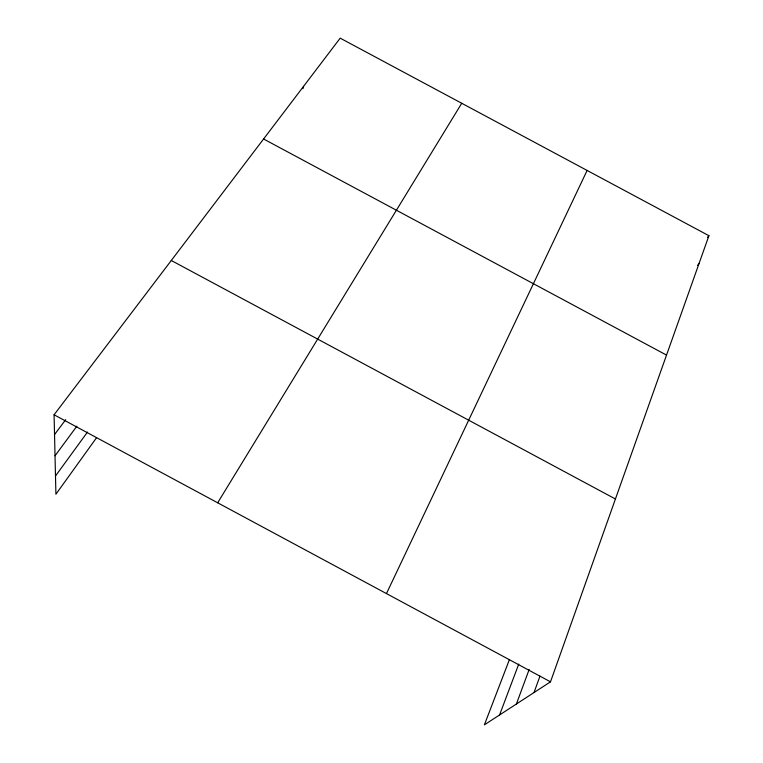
<?xml version="1.0" encoding="UTF-8"?>
<svg xmlns="http://www.w3.org/2000/svg" width="763" height="763" viewBox="0 0 763 763"><rect width="100%" height="100%" fill="white"/><g stroke="black" fill="none" stroke-linecap="round" stroke-linejoin="round"><path stroke-width="1.14" d="M302.987 88.632L303.579 86.333M509.35 659.785L484.381 724.85L550.505 681.826L708.922 235.7L340.184 38.15L54.078 414.786L55.909 494.224L96.548 437.733M534.014 692.556L539.985 676.094M516.379 704.03L529.169 669.466M499.555 714.979L518.764 664.058M386.459 593.585L587.119 170.445M217.674 502.788L461.739 103.272M55.489 475.998L87.487 432.058M55.022 455.778L76.882 426.164M54.535 434.586L65.713 419.66M707.435 237.465L708.922 235.7M697.516 265.343L699.013 263.607M263.578 138.99L666.528 355.1M171.284 260.488L615.426 499.002M54.078 414.786L550.505 681.826"/></g></svg>
